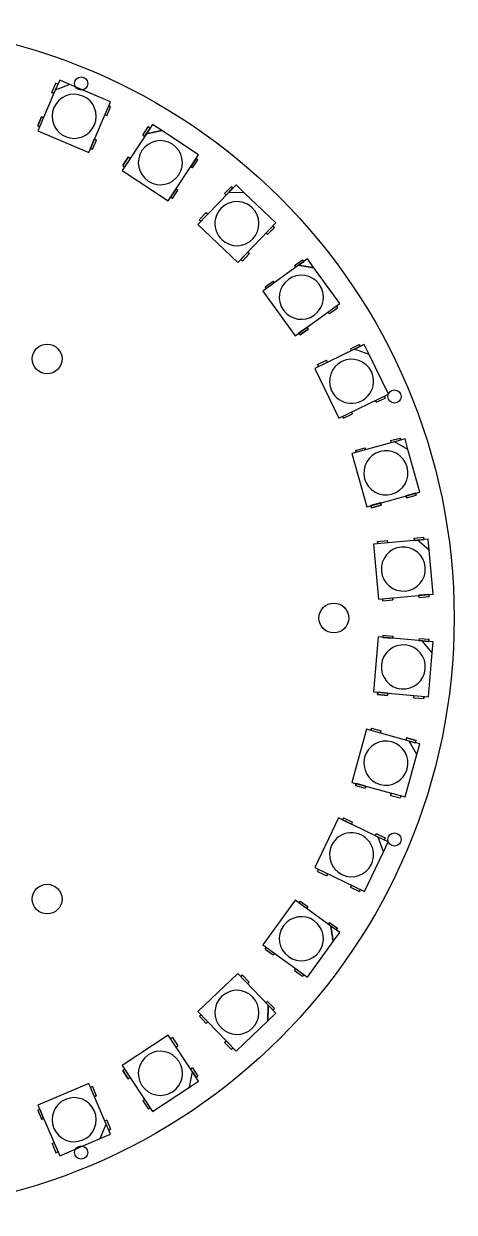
# Model space of a CAD drawing. Extents: x -54 to 54, y -54 to 54.
# Drawn here: x 14.9 to 53.9, y -53.9 to 53.9 of the extents above; entities that cross this region are included whole.
import ezdxf

# ---------------------------------------------------------------- set-up
doc = ezdxf.new("R2010")
doc.units = 0
doc.layers.get('0').update_dxf_attribs({"linetype": 'continuous'})

# ---------------------------------------------------------------- blocks, each defined once
blk = doc.blocks.new('PART__FEATURE226')
at = {"color": 0}
for p, q in [((33.08, 38.51), (33.71, 39.16)), ((33.71, 39.16), (33.08, 38.51)), ((34.13, 39.31), (33.44, 38.59)), ((33.44, 38.59), (33.85, 39.02)), ((33.85, 39.02), (33.71, 39.16)), ((34.85, 38.62), (34.13, 39.31)), ((33.44, 38.59), (30.67, 35.7)), ((33.08, 38.51), (33.23, 38.37)), ((34.85, 38.62), (33.44, 38.59)), ((37.74, 35.86), (34.85, 38.62)), ((30.8, 36.13), (31.43, 36.78)), ((31.57, 36.64), (31.43, 36.78)), ((30.67, 35.7), (34.29, 32.24)), ((30.8, 36.13), (30.95, 35.99)), ((34.29, 32.24), (37.74, 35.86)), ((36.99, 34.78), (36.84, 34.92)), ((36.99, 34.78), (37.61, 35.43)), ((36.99, 34.78), (37.61, 35.43)), ((37.47, 35.57), (37.61, 35.43)), ((35.19, 33.18), (34.56, 32.53)), ((34.71, 32.39), (34.56, 32.53)), ((34.71, 32.39), (35.33, 33.05)), ((35.19, 33.18), (35.33, 33.05))]:
    blk.add_line(p, q, dxfattribs=at)
for points in [[(33.71, 39.16), (33.74, 39.13), (33.78, 39.09), (33.81, 39.06), (33.85, 39.02)], [(31.43, 36.78), (31.46, 36.74), (31.5, 36.71), (31.53, 36.67), (31.57, 36.64)], [(36.84, 34.92), (36.88, 34.88), (36.92, 34.85), (36.95, 34.82), (36.99, 34.78)], [(37.61, 35.43), (37.57, 35.47), (37.54, 35.5), (37.5, 35.53), (37.47, 35.57)], [(35.33, 33.05), (35.29, 33.08), (35.26, 33.11), (35.22, 33.15), (35.19, 33.18)]]:
    blk.add_lwpolyline(points, dxfattribs=at)
for start, end in [(46.3, -133.7), (-133.7, 46.3)]:
    blk.add_arc((34.21, 35.78), 2, start, end, dxfattribs=at)
blk = doc.blocks.new('PART__FEATURE234')
at = {"color": 0}
for p, q in [((39.49, -25.6), (36.55, -29.65)), ((42.73, -27.95), (39.49, -25.6)), ((39.93, -25.68), (39.82, -25.84)), ((39.93, -25.68), (40.66, -26.21)), ((40.54, -26.37), (40.66, -26.21)), ((42.6, -27.62), (42.49, -27.78)), ((42.6, -27.62), (43.33, -28.15)), ((42.95, -29.35), (42.73, -27.95)), ((43.54, -28.54), (42.73, -27.95)), ((42.73, -27.95), (42.95, -29.35)), ((42.95, -29.35), (43.54, -28.54)), ((43.21, -28.31), (43.33, -28.15)), ((36.55, -29.65), (40.6, -32.59)), ((36.76, -30.05), (36.88, -29.88)), ((36.76, -30.05), (37.49, -30.57)), ((40.6, -32.59), (42.95, -29.35)), ((37.61, -30.41), (37.49, -30.57)), ((39.43, -31.99), (39.55, -31.82)), ((39.43, -31.99), (40.16, -32.51)), ((39.43, -31.99), (40.16, -32.51)), ((40.28, -32.35), (40.16, -32.51))]:
    blk.add_line(p, q, dxfattribs=at)
for points in [[(39.82, -25.84), (39.85, -25.8), (39.88, -25.76), (39.91, -25.72), (39.93, -25.68)], [(43.33, -28.15), (43.3, -28.19), (43.27, -28.23), (43.24, -28.27), (43.21, -28.31)], [(37.49, -30.57), (37.52, -30.53), (37.55, -30.49), (37.58, -30.45), (37.61, -30.41)], [(40.16, -32.51), (40.19, -32.47), (40.22, -32.43), (40.25, -32.39), (40.28, -32.35)]]:
    blk.add_lwpolyline(points, dxfattribs=at)
for start, end in [(144, -36), (-36, 144)]:
    blk.add_arc((40.05, -29.1), 2, start, end, dxfattribs=at)
blk = doc.blocks.new('PART__FEATURE229')
at = {"color": 0}
for p, q in [((50.57, 7.06), (46.58, 6.7)), ((46.58, 6.7), (47.04, 1.72)), ((46.96, 6.94), (47.86, 7.02)), ((46.96, 6.94), (46.98, 6.74)), ((47.88, 6.82), (47.86, 7.02)), ((50.25, 7.23), (51.15, 7.32)), ((50.25, 7.23), (50.27, 7.04)), ((50.27, 7.04), (51.17, 7.12)), ((51.56, 7.15), (50.57, 7.06)), ((50.57, 7.06), (51.17, 7.12)), ((51.65, 6.16), (50.57, 7.06)), ((51.17, 7.12), (51.15, 7.32)), ((51.65, 6.16), (51.56, 7.15)), ((52.02, 2.17), (51.65, 6.16)), ((47.04, 1.72), (52.02, 2.17)), ((47.45, 1.56), (47.44, 1.76)), ((47.45, 1.56), (48.35, 1.64)), ((48.33, 1.84), (48.35, 1.64)), ((51.62, 2.14), (50.72, 2.06)), ((50.74, 1.86), (50.72, 2.06)), ((50.74, 1.86), (51.64, 1.94)), ((50.74, 1.86), (51.64, 1.94)), ((51.62, 2.14), (51.64, 1.94))]:
    blk.add_line(p, q, dxfattribs=at)
for points in [[(46.98, 6.74), (46.98, 6.79), (46.97, 6.84), (46.97, 6.89), (46.96, 6.94)], [(48.35, 1.64), (48.35, 1.69), (48.34, 1.74), (48.34, 1.79), (48.33, 1.84)], [(51.64, 1.94), (51.63, 1.99), (51.63, 2.04), (51.62, 2.09), (51.62, 2.14)]]:
    blk.add_lwpolyline(points, dxfattribs=at)
for start, end in [(5.2, -174.8), (-174.8, 5.2)]:
    blk.add_arc((49.3, 4.44), 2, start, end, dxfattribs=at)
blk = doc.blocks.new('PART__FEATURE227')
at = {"color": 0}
for p, q in [((48.15, 16.09), (49.02, 16.33)), ((49.46, 16.25), (48.49, 15.98)), ((49.07, 16.14), (49.02, 16.33)), ((49.72, 15.28), (49.46, 16.25)), ((48.49, 15.98), (44.64, 14.91)), ((44.97, 15.21), (45.84, 15.45)), ((44.97, 15.21), (45.02, 15.02)), ((45.89, 15.26), (45.84, 15.45)), ((48.15, 16.09), (48.2, 15.9)), ((49.72, 15.28), (48.49, 15.98)), ((50.79, 11.43), (49.72, 15.28)), ((44.64, 14.91), (45.98, 10.09)), ((45.98, 10.09), (50.79, 11.43)), ((50.41, 11.32), (49.54, 11.08)), ((49.54, 11.08), (50.41, 11.32)), ((50.41, 11.32), (49.54, 11.08)), ((49.59, 10.89), (49.54, 11.08)), ((49.59, 10.89), (50.46, 11.13)), ((50.41, 11.32), (50.46, 11.13)), ((47.23, 10.44), (46.36, 10.2)), ((46.41, 10.01), (46.36, 10.2)), ((46.41, 10.01), (47.28, 10.25)), ((47.28, 10.25), (46.41, 10.01)), ((47.23, 10.44), (47.28, 10.25))]:
    blk.add_line(p, q, dxfattribs=at)
for points in [[(49.02, 16.33), (49.03, 16.28), (49.04, 16.24), (49.06, 16.19), (49.07, 16.14)], [(49.54, 11.08), (49.55, 11.03), (49.57, 10.98), (49.58, 10.94), (49.59, 10.89)], [(50.46, 11.13), (50.45, 11.18), (50.43, 11.22), (50.42, 11.27), (50.41, 11.32)], [(46.36, 10.2), (46.37, 10.15), (46.39, 10.1), (46.4, 10.05), (46.41, 10.01)], [(47.28, 10.25), (47.27, 10.29), (47.25, 10.34), (47.24, 10.39), (47.23, 10.44)]]:
    blk.add_lwpolyline(points, dxfattribs=at)
for start, end in [(15.5, -164.5), (-164.5, 15.5)]:
    blk.add_arc((47.72, 13.17), 2, start, end, dxfattribs=at)
blk = doc.blocks.new('PART__FEATURE236')
at = {"color": 0}
for p, q in [((27.97, -37.85), (23.8, -40.61)), ((30.18, -41.18), (27.97, -37.85)), ((28.36, -38.07), (28.2, -38.18)), ((28.36, -38.07), (28.86, -38.82)), ((28.69, -38.93), (28.86, -38.82)), ((23.8, -40.61), (26.56, -44.78)), ((23.86, -41.05), (24.03, -40.94)), ((30.18, -40.82), (30.02, -40.93)), ((30.18, -40.82), (30.68, -41.57)), ((23.86, -41.05), (24.36, -41.8)), ((24.36, -41.8), (23.86, -41.05)), ((24.52, -41.69), (24.36, -41.8)), ((29.9, -42.57), (30.18, -41.18)), ((29.9, -42.57), (30.73, -42.02)), ((30.73, -42.02), (30.18, -41.18)), ((30.18, -41.18), (30.51, -41.68)), ((30.51, -41.68), (30.68, -41.57)), ((26.56, -44.78), (29.9, -42.57)), ((25.68, -43.8), (25.85, -43.69)), ((25.68, -43.8), (26.18, -44.55)), ((25.68, -43.8), (26.18, -44.55)), ((26.34, -44.44), (26.18, -44.55))]:
    blk.add_line(p, q, dxfattribs=at)
for points in [[(30.02, -40.93), (30.06, -40.9), (30.1, -40.88), (30.14, -40.85), (30.18, -40.82)], [(24.36, -41.8), (24.4, -41.77), (24.44, -41.75), (24.48, -41.72), (24.52, -41.69)], [(25.85, -43.69), (25.81, -43.72), (25.76, -43.75), (25.72, -43.77), (25.68, -43.8)]]:
    blk.add_lwpolyline(points, dxfattribs=at)
for start, end in [(123.5, -56.5), (-56.5, 123.5)]:
    blk.add_arc((27.27, -41.31), 2, start, end, dxfattribs=at)
blk = doc.blocks.new('PART__FEATURE235')
at = {"color": 0}
for p, q in [((20.77, -42.23), (16.17, -44.2)), ((22.34, -45.91), (20.77, -42.23)), ((21.11, -42.52), (20.93, -42.6)), ((21.11, -42.52), (21.46, -43.35)), ((16.17, -44.2), (18.14, -48.8)), ((21.28, -43.43), (21.46, -43.35)), ((16.15, -44.65), (16.33, -44.57)), ((16.15, -44.65), (16.5, -45.48)), ((16.68, -45.4), (16.33, -44.57)), ((16.33, -44.57), (16.68, -45.4)), ((16.68, -45.4), (16.33, -44.57)), ((16.68, -45.4), (16.5, -45.48)), ((21.82, -47.22), (22.34, -45.91)), ((22.41, -45.56), (22.23, -45.63)), ((22.74, -46.83), (22.34, -45.91)), ((22.41, -45.56), (22.76, -46.38)), ((18.14, -48.8), (21.82, -47.22)), ((21.82, -47.22), (22.74, -46.83)), ((22.58, -46.46), (22.76, -46.38)), ((17.45, -47.68), (17.63, -47.6)), ((17.45, -47.68), (17.8, -48.51)), ((17.98, -48.43), (17.8, -48.51))]:
    blk.add_line(p, q, dxfattribs=at)
for points in [[(21.46, -43.35), (21.42, -43.37), (21.37, -43.39), (21.33, -43.41), (21.28, -43.43)], [(16.5, -45.48), (16.55, -45.46), (16.59, -45.44), (16.64, -45.42), (16.68, -45.4)], [(17.8, -48.51), (17.85, -48.49), (17.89, -48.47), (17.94, -48.45), (17.98, -48.43)]]:
    blk.add_lwpolyline(points, dxfattribs=at)
for start, end in [(113.2, -66.8), (-66.8, 113.2)]:
    blk.add_arc((19.45, -45.52), 2, start, end, dxfattribs=at)
blk = doc.blocks.new('PART__FEATURE224')
at = {"color": 0}
for p, q in [((25.68, 43.8), (26.17, 44.55)), ((25.84, 43.69), (26.34, 44.44)), ((26.56, 44.77), (26.01, 43.94)), ((27.39, 44.22), (26.01, 43.94)), ((26.01, 43.94), (27.39, 44.22)), ((26.34, 44.44), (26.17, 44.55)), ((27.39, 44.22), (26.56, 44.77)), ((30.73, 42.02), (27.39, 44.22)), ((26.01, 43.94), (23.81, 40.6)), ((25.68, 43.8), (25.84, 43.69)), ((23.86, 41.04), (24.35, 41.8)), ((24.35, 41.8), (23.86, 41.04)), ((23.86, 41.04), (24.03, 40.93)), ((24.52, 41.69), (24.35, 41.8)), ((27.98, 37.85), (30.73, 42.02)), ((30.51, 41.69), (30.02, 40.94)), ((30.18, 40.83), (30.68, 41.58)), ((30.18, 40.83), (30.68, 41.58)), ((30.51, 41.69), (30.68, 41.58)), ((23.81, 40.6), (27.98, 37.85)), ((30.18, 40.83), (30.02, 40.94)), ((28.7, 38.93), (28.2, 38.18)), ((28.37, 38.07), (28.86, 38.82)), ((28.7, 38.93), (28.86, 38.82)), ((28.37, 38.07), (28.2, 38.18))]:
    blk.add_line(p, q, dxfattribs=at)
for points in [[(24.35, 41.8), (24.4, 41.77), (24.44, 41.74), (24.48, 41.71), (24.52, 41.69)], [(30.68, 41.58), (30.64, 41.61), (30.6, 41.63), (30.55, 41.66), (30.51, 41.69)]]:
    blk.add_lwpolyline(points, dxfattribs=at)
for start, end in [(56.6, -123.4), (-123.4, 56.6)]:
    blk.add_arc((27.27, 41.31), 2, start, end, dxfattribs=at)
blk = doc.blocks.new('PART__FEATURE225')
at = {"color": 0}
for p, q in [((39.43, 31.99), (40.16, 32.51)), ((40.6, 32.59), (39.79, 32)), ((39.79, 32), (40.28, 32.35)), ((40.28, 32.35), (40.16, 32.51)), ((41.19, 31.78), (40.6, 32.59)), ((39.79, 32), (36.55, 29.65)), ((39.43, 31.99), (39.55, 31.82)), ((41.19, 31.78), (39.79, 32)), ((39.79, 32), (41.19, 31.78)), ((43.54, 28.54), (41.19, 31.78)), ((36.76, 30.05), (37.49, 30.57)), ((37.61, 30.41), (37.49, 30.57)), ((36.55, 29.65), (39.49, 25.6)), ((36.76, 30.05), (36.88, 29.88)), ((39.49, 25.6), (43.54, 28.54)), ((42.6, 27.62), (43.33, 28.15)), ((42.6, 27.62), (43.33, 28.15)), ((43.21, 28.31), (43.33, 28.15)), ((42.6, 27.62), (42.49, 27.78)), ((40.54, 26.37), (39.82, 25.84)), ((39.93, 25.68), (40.66, 26.21)), ((40.66, 26.21), (39.93, 25.68)), ((40.54, 26.37), (40.66, 26.21)), ((39.93, 25.68), (39.82, 25.84))]:
    blk.add_line(p, q, dxfattribs=at)
for points in [[(40.16, 32.51), (40.19, 32.47), (40.22, 32.43), (40.25, 32.39), (40.28, 32.35)], [(37.49, 30.57), (37.52, 30.53), (37.55, 30.49), (37.58, 30.45), (37.61, 30.41)], [(43.33, 28.15), (43.3, 28.19), (43.27, 28.23), (43.24, 28.27), (43.21, 28.31)], [(42.49, 27.78), (42.52, 27.74), (42.55, 27.7), (42.57, 27.66), (42.6, 27.62)], [(39.82, 25.84), (39.85, 25.8), (39.88, 25.76), (39.91, 25.72), (39.93, 25.68)]]:
    blk.add_lwpolyline(points, dxfattribs=at)
for start, end in [(36, -144), (-144, 36)]:
    blk.add_arc((40.05, 29.1), 2, start, end, dxfattribs=at)
blk = doc.blocks.new('PART__FEATURE221')
at = {"color": 0}
for p, q in [((18.14, 48.8), (17.74, 47.88)), ((19.06, 48.4), (18.14, 48.8)), ((17.74, 47.88), (16.17, 44.2)), ((17.44, 47.68), (17.8, 48.51)), ((17.44, 47.68), (17.63, 47.6)), ((19.06, 48.4), (17.74, 47.88)), ((17.98, 48.43), (17.8, 48.51)), ((22.74, 46.84), (19.06, 48.4)), ((20.77, 42.24), (22.74, 46.84)), ((22.41, 45.56), (22.76, 46.39)), ((22.41, 45.56), (22.76, 46.39)), ((22.58, 46.47), (22.76, 46.39)), ((16.15, 44.64), (16.5, 45.47)), ((16.5, 45.47), (16.15, 44.64)), ((16.68, 45.39), (16.5, 45.47)), ((22.41, 45.56), (22.23, 45.64)), ((16.15, 44.64), (16.33, 44.57)), ((16.17, 44.2), (20.77, 42.24)), ((21.28, 43.43), (20.93, 42.6)), ((20.93, 42.6), (21.28, 43.43)), ((21.28, 43.43), (20.93, 42.6)), ((21.11, 42.53), (21.47, 43.35)), ((21.28, 43.43), (21.47, 43.35)), ((21.11, 42.53), (20.93, 42.6))]:
    blk.add_line(p, q, dxfattribs=at)
for points in [[(17.63, 47.6), (17.58, 47.62), (17.53, 47.64), (17.49, 47.66), (17.44, 47.68)], [(22.76, 46.39), (22.72, 46.41), (22.67, 46.43), (22.62, 46.45), (22.58, 46.47)], [(16.5, 45.47), (16.55, 45.45), (16.59, 45.43), (16.64, 45.41), (16.68, 45.39)], [(21.47, 43.35), (21.42, 43.37), (21.38, 43.39), (21.33, 43.41), (21.28, 43.43)], [(20.93, 42.6), (20.98, 42.58), (21.02, 42.56), (21.07, 42.55), (21.11, 42.53)]]:
    blk.add_lwpolyline(points, dxfattribs=at)
for start, end in [(66.9, -113.1), (-113.1, 66.9)]:
    blk.add_arc((19.45, 45.52), 2, start, end, dxfattribs=at)
blk = doc.blocks.new('PART__FEATURE233')
at = {"color": 0}
for p, q in [((34.28, -32.24), (30.67, -35.7)), ((37.05, -35.13), (34.28, -32.24)), ((34.7, -32.39), (34.56, -32.53)), ((34.7, -32.39), (35.33, -33.04)), ((35.33, -33.04), (34.7, -32.39)), ((35.18, -33.18), (35.33, -33.04)), ((36.99, -34.78), (36.84, -34.91)), ((36.84, -34.91), (37.47, -35.56)), ((36.99, -34.78), (37.61, -35.43)), ((37.61, -35.43), (36.99, -34.78)), ((37.02, -36.54), (37.05, -35.13)), ((37.05, -35.13), (37.02, -36.54)), ((37.74, -35.85), (37.05, -35.13)), ((37.47, -35.56), (37.61, -35.43)), ((30.67, -35.7), (34.13, -39.31)), ((30.81, -36.13), (30.95, -35.99)), ((30.81, -36.13), (31.43, -36.78)), ((31.43, -36.78), (30.81, -36.13)), ((31.57, -36.64), (31.43, -36.78)), ((34.13, -39.31), (37.02, -36.54)), ((37.02, -36.54), (37.74, -35.85)), ((33.09, -38.51), (33.23, -38.37)), ((33.09, -38.51), (33.71, -39.16)), ((33.09, -38.51), (33.71, -39.16)), ((33.86, -39.02), (33.71, -39.16))]:
    blk.add_line(p, q, dxfattribs=at)
for points in [[(36.84, -34.91), (36.88, -34.88), (36.91, -34.84), (36.95, -34.81), (36.99, -34.78)], [(31.43, -36.78), (31.46, -36.75), (31.5, -36.71), (31.54, -36.68), (31.57, -36.64)], [(33.23, -38.37), (33.2, -38.41), (33.16, -38.44), (33.13, -38.48), (33.09, -38.51)], [(33.71, -39.16), (33.75, -39.13), (33.78, -39.09), (33.82, -39.06), (33.86, -39.02)]]:
    blk.add_lwpolyline(points, dxfattribs=at)
for start, end in [(133.8, -46.2), (-46.2, 133.8)]:
    blk.add_arc((34.21, -35.78), 2, start, end, dxfattribs=at)
blk = doc.blocks.new('PART__FEATURE230')
at = {"color": 0}
for p, q in [((43.43, -18.14), (41.26, -22.65)), ((47.03, -19.88), (43.43, -18.14)), ((43.88, -18.13), (43.79, -18.31)), ((43.79, -18.31), (44.6, -18.7)), ((43.88, -18.13), (44.69, -18.52)), ((44.6, -18.7), (44.69, -18.52)), ((46.85, -19.56), (46.76, -19.74)), ((46.76, -19.74), (47.57, -20.14)), ((46.85, -19.56), (47.66, -19.96)), ((47.5, -21.21), (47.03, -19.88)), ((47.93, -20.31), (47.03, -19.88)), ((47.5, -21.21), (47.93, -20.31)), ((47.57, -20.14), (47.66, -19.96)), ((45.77, -24.81), (47.5, -21.21)), ((41.26, -22.65), (45.77, -24.81)), ((41.53, -23), (41.62, -22.82)), ((41.53, -23), (42.35, -23.39)), ((42.43, -23.21), (42.35, -23.39)), ((44.51, -24.43), (44.6, -24.25)), ((44.51, -24.43), (45.32, -24.82)), ((45.41, -24.64), (45.32, -24.82))]:
    blk.add_line(p, q, dxfattribs=at)
for points in [[(43.79, -18.31), (43.81, -18.27), (43.83, -18.22), (43.85, -18.18), (43.88, -18.13)], [(47.66, -19.96), (47.64, -20), (47.62, -20.05), (47.6, -20.09), (47.57, -20.14)], [(42.35, -23.39), (42.37, -23.34), (42.39, -23.3), (42.41, -23.25), (42.43, -23.21)], [(44.6, -24.25), (44.57, -24.3), (44.55, -24.34), (44.53, -24.39), (44.51, -24.43)], [(45.32, -24.82), (45.34, -24.78), (45.36, -24.73), (45.38, -24.69), (45.41, -24.64)]]:
    blk.add_lwpolyline(points, dxfattribs=at)
for start, end in [(-25.7, 154.3), (154.3, -25.7)]:
    blk.add_arc((44.6, -21.48), 2, start, end, dxfattribs=at)
blk = doc.blocks.new('PART__FEATURE232')
at = {"color": 0}
for p, q in [((47.03, -1.72), (46.59, -6.71)), ((51.02, -2.08), (47.03, -1.72)), ((47.45, -1.56), (47.43, -1.76)), ((47.43, -1.76), (48.33, -1.84)), ((47.43, -1.76), (48.33, -1.84)), ((48.33, -1.84), (47.43, -1.76)), ((47.45, -1.56), (48.35, -1.64)), ((48.33, -1.84), (48.35, -1.64)), ((50.74, -1.85), (50.72, -2.05)), ((50.72, -2.05), (51.61, -2.13)), ((50.74, -1.85), (51.63, -1.93)), ((51.92, -3.17), (51.02, -2.08)), ((52.01, -2.17), (51.02, -2.08)), ((51.61, -2.13), (51.63, -1.93)), ((51.57, -7.15), (51.92, -3.17)), ((51.92, -3.17), (52.01, -2.17)), ((46.59, -6.71), (51.57, -7.15)), ((46.97, -6.94), (46.99, -6.74)), ((46.97, -6.94), (47.87, -7.02)), ((47.87, -7.02), (46.97, -6.94)), ((47.88, -6.82), (46.99, -6.74)), ((47.88, -6.82), (47.87, -7.02)), ((50.26, -7.23), (50.27, -7.03)), ((50.26, -7.23), (51.15, -7.31)), ((51.17, -7.11), (51.15, -7.31))]:
    blk.add_line(p, q, dxfattribs=at)
for points in [[(48.35, -1.64), (48.34, -1.69), (48.34, -1.74), (48.33, -1.79), (48.33, -1.84)], [(46.99, -6.74), (46.98, -6.79), (46.98, -6.84), (46.97, -6.89), (46.97, -6.94)], [(51.15, -7.31), (51.16, -7.26), (51.16, -7.21), (51.17, -7.16), (51.17, -7.11)]]:
    blk.add_lwpolyline(points, dxfattribs=at)
for start, end in [(-5.1, 174.9), (174.9, -5.1)]:
    blk.add_arc((49.3, -4.44), 2, start, end, dxfattribs=at)
blk = doc.blocks.new('PART__FEATURE231')
at = {"color": 0}
for p, q in [((45.97, -10.09), (44.64, -14.92)), ((49.83, -11.16), (45.97, -10.09)), ((46.41, -10.01), (46.36, -10.2)), ((46.41, -10.01), (47.28, -10.25)), ((47.22, -10.44), (47.28, -10.25)), ((49.59, -10.88), (49.54, -11.08)), ((49.59, -10.88), (50.46, -11.12)), ((50.46, -11.12), (49.59, -10.88)), ((50.52, -12.39), (49.83, -11.16)), ((50.79, -11.42), (49.83, -11.16)), ((49.83, -11.16), (50.4, -11.32)), ((50.4, -11.32), (50.46, -11.12)), ((50.52, -12.39), (50.79, -11.42)), ((49.46, -16.24), (50.52, -12.39)), ((44.64, -14.92), (49.46, -16.24)), ((44.97, -15.21), (45.03, -15.02)), ((45.9, -15.26), (45.03, -15.02)), ((44.97, -15.21), (45.84, -15.45)), ((45.9, -15.26), (45.84, -15.45)), ((48.16, -16.09), (48.21, -15.9)), ((48.16, -16.09), (49.02, -16.33)), ((48.16, -16.09), (49.02, -16.33)), ((49.08, -16.14), (49.02, -16.33))]:
    blk.add_line(p, q, dxfattribs=at)
for points in [[(46.36, -10.2), (46.37, -10.15), (46.38, -10.1), (46.4, -10.06), (46.41, -10.01)], [(45.03, -15.02), (45.01, -15.07), (45, -15.12), (44.99, -15.17), (44.97, -15.21)], [(48.21, -15.9), (48.2, -15.95), (48.18, -15.99), (48.17, -16.04), (48.16, -16.09)]]:
    blk.add_lwpolyline(points, dxfattribs=at)
for start, end in [(-15.4, 164.6), (164.6, -15.4)]:
    blk.add_arc((47.72, -13.17), 2, start, end, dxfattribs=at)
blk = doc.blocks.new('PART__FEATURE228')
at = {"color": 0}
for p, q in [((44.5, 24.43), (45.31, 24.82)), ((45.76, 24.82), (44.86, 24.38)), ((45.4, 24.64), (45.31, 24.82)), ((46.2, 23.92), (45.76, 24.82)), ((44.86, 24.38), (41.26, 22.64)), ((44.5, 24.43), (44.59, 24.25)), ((44.86, 24.38), (45.4, 24.64)), ((46.2, 23.92), (44.86, 24.38)), ((47.94, 20.31), (46.2, 23.92)), ((41.53, 22.99), (42.34, 23.39)), ((41.53, 22.99), (41.62, 22.81)), ((42.43, 23.21), (42.34, 23.39)), ((41.26, 22.64), (43.44, 18.14)), ((43.44, 18.14), (47.94, 20.31)), ((46.85, 19.57), (46.77, 19.75)), ((46.85, 19.57), (47.66, 19.96)), ((47.58, 20.14), (47.66, 19.96)), ((43.88, 18.13), (44.69, 18.52)), ((44.61, 18.7), (44.69, 18.52)), ((43.88, 18.13), (43.8, 18.31))]:
    blk.add_line(p, q, dxfattribs=at)
for points in [[(45.31, 24.82), (45.34, 24.78), (45.36, 24.73), (45.38, 24.69), (45.4, 24.64)], [(41.62, 22.81), (41.6, 22.86), (41.58, 22.9), (41.55, 22.95), (41.53, 22.99)], [(46.77, 19.75), (46.79, 19.7), (46.81, 19.66), (46.83, 19.61), (46.85, 19.57)], [(47.66, 19.96), (47.64, 20.01), (47.62, 20.05), (47.6, 20.1), (47.58, 20.14)], [(44.69, 18.52), (44.67, 18.57), (44.65, 18.61), (44.63, 18.66), (44.61, 18.7)], [(43.8, 18.31), (43.82, 18.27), (43.84, 18.22), (43.86, 18.18), (43.88, 18.13)]]:
    blk.add_lwpolyline(points, dxfattribs=at)
for start, end in [(25.8, -154.2), (-154.2, 25.8)]:
    blk.add_arc((44.6, 21.48), 2, start, end, dxfattribs=at)
blk = doc.blocks.new('PART__FEATURE')
at = {"color": 0}
for centre, radius in [((0, 0), 53.91), ((20.09, 48.5), 0.6), ((17, 23.5), 1.35), ((48.5, 20.09), 0.6), ((43, 0), 1.35), ((48.5, -20.09), 0.6), ((17, -25.5), 1.35), ((20.09, -48.5), 0.6)]:
    blk.add_circle(centre, radius, dxfattribs=at)

msp = doc.modelspace()

# ---------------------------------------------------------------- block references
at = {"color": 0}
for name in ['PART__FEATURE', 'PART__FEATURE221', 'PART__FEATURE224', 'PART__FEATURE226', 'PART__FEATURE225', 'PART__FEATURE228', 'PART__FEATURE227', 'PART__FEATURE229', 'PART__FEATURE232', 'PART__FEATURE231', 'PART__FEATURE230', 'PART__FEATURE234', 'PART__FEATURE233', 'PART__FEATURE236', 'PART__FEATURE235']:
    msp.add_blockref(name, (0, 0), dxfattribs=at)

doc.saveas('drawing.dxf')
